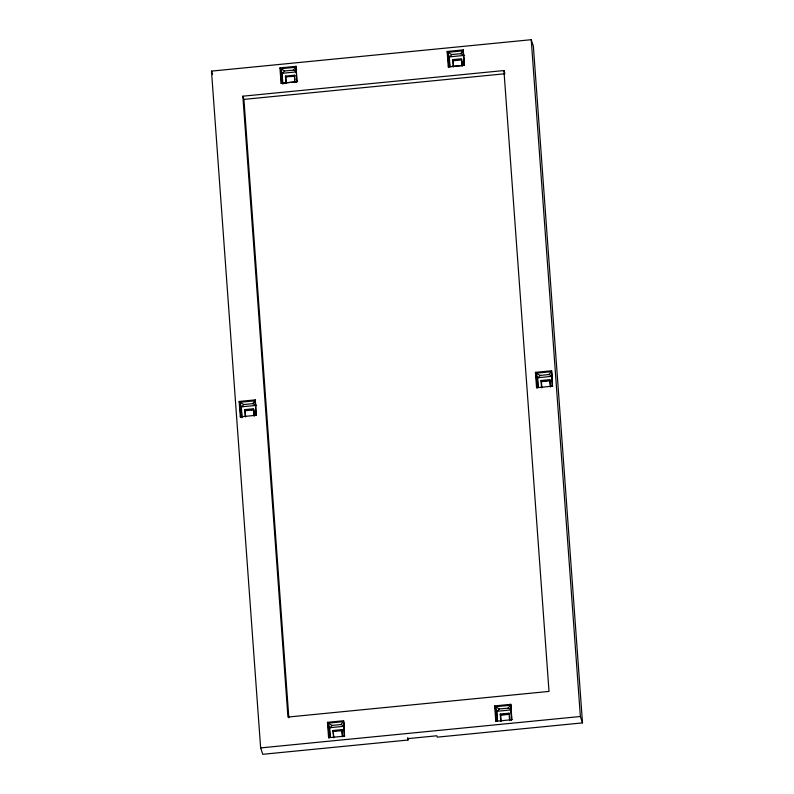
<?xml version="1.0" encoding="UTF-8"?>
<svg xmlns="http://www.w3.org/2000/svg" width="794" height="794" viewBox="0 0 794 794"><rect width="100%" height="100%" fill="white"/><g stroke="black" fill="none" stroke-linecap="round" stroke-linejoin="round"><path stroke-width="1.19" d="M296.083 66.319L296.887 81.782L281.066 83.291L279.954 67.907L296.083 66.319L296.887 81.782L297.125 81.018M255.311 399.868L256.105 415.331L255.311 399.868L239.173 401.456L240.294 416.84L240.85 416.83L241.684 416.016L241.068 407.62L239.173 401.456M464.083 65.356L463.289 49.893L447.151 51.481L448.273 66.865L464.083 65.356L463.289 49.893M343.603 720.744L344.398 736.207L343.603 720.744L327.465 722.332L328.587 737.715L329.143 737.705L329.976 736.882L329.371 728.495L327.465 722.332M551.582 370.768L552.376 386.231L551.582 370.768L535.444 372.356L536.565 387.73L537.131 387.73L537.955 386.906L537.349 378.52L535.444 372.356M510.81 704.318L511.604 719.781L510.81 704.318L494.672 705.906L495.793 721.289L496.349 721.28L497.183 720.456L496.568 712.069L494.672 705.906M279.954 67.907L280.57 68.741L281.632 83.281L282.456 82.457L281.85 74.07L284.58 70.984L293.383 70.12L296.351 71.381M241.068 407.62L243.808 404.533L252.601 403.67L255.579 404.94M256.105 415.331L256.353 414.567M464.073 60.999L463.031 50.816L447.776 52.315L448.828 66.855L449.662 66.031L449.057 57.644L451.786 54.558L460.58 53.694L464.55 55.382L449.295 56.88L447.151 51.481M329.371 728.495L332.1 725.408L340.894 724.545L343.871 725.805M344.398 736.207L344.646 735.442M537.349 378.52L540.079 375.433L548.882 374.57L551.85 375.83M552.376 386.231L552.624 385.467M496.568 712.069L499.297 708.982L508.1 708.119L511.078 709.379M511.604 719.781L511.852 719.017M293.383 70.12L295.825 67.242L296.589 69.525M460.58 53.694L463.031 50.816M252.601 403.67L255.053 400.791L255.737 406.181M548.882 374.57L551.324 371.691L552.019 377.071M340.894 724.545L343.345 721.667L344.1 723.949M508.1 708.119L510.552 705.241L510.959 708.476M211.492 71.113L531.236 39.7L533.36 46.092L582.508 722.887L437.305 737.15L436.849 735.78L407.511 738.668L407.967 740.038L262.764 754.3L260.64 747.908L211.492 71.113L212.554 74.308M296.519 72.631L295.825 67.242L280.57 68.741L282.088 73.306L296.172 71.926M286.068 83.261L285.542 76.065L294.346 75.202L294.981 79.936M453.265 66.835L452.749 59.639L461.542 58.776L462.068 65.962M287.497 76.581L285.215 76.81L294.723 76.343M292.053 76.135L295.477 75.797M452.421 60.384L456.977 59.937M452.749 59.639L453.126 60.781L461.929 59.917M281.066 83.291L297.204 81.703M448.273 66.865L464.401 65.277M503.932 70.547L549.011 691.415L287.944 717.061L242.855 96.193L503.932 70.547L504.647 72.681M242.855 96.193L243.927 99.389L504.994 73.743M255.053 400.791L239.798 402.29L240.85 416.83M551.324 371.691L536.069 373.19L537.131 387.73M243.808 404.533L239.798 402.29L241.316 406.856L256.571 405.357M540.079 375.433L536.069 373.19L537.588 377.755L551.671 376.366M245.286 416.81L244.77 409.615L253.564 408.751L254.09 415.947M541.558 387.7L541.042 380.515L549.845 379.651L550.659 386.777M244.433 410.359L246.716 410.131M251.281 409.684L253.564 409.466M542.997 381.031L546.411 380.693M244.77 409.615L245.148 410.756L253.941 409.893L254.378 415.887M541.042 380.515L541.419 381.656L550.222 380.792M240.294 416.84L256.422 415.252M536.565 387.73L552.703 386.152M510.552 705.241L495.297 706.739L496.349 721.28M344.03 727.056L343.345 721.667L328.091 723.165L329.609 727.731L343.693 726.341M499.297 708.982L495.297 706.739L496.816 711.305L510.889 709.915M333.579 737.676L333.063 730.49L341.857 729.626L342.591 735.562M500.26 714.064L509.063 713.201L509.44 714.342L500.647 715.205L500.26 714.064L500.786 721.25M336.15 730.897L332.736 731.234L342.244 730.768M340.715 730.45L342.998 730.222M502.215 714.58L505.639 714.243M328.587 737.715L344.715 736.127M495.793 721.289L511.922 719.701M260.64 747.908L580.374 716.496L582.508 722.887M451.786 54.558L447.776 52.315L449.057 57.644M284.58 70.984L280.57 68.741L281.85 74.07M332.1 725.408L328.091 723.165L329.143 737.705M285.542 76.065L286.356 83.201M333.063 730.49L333.877 737.626M531.236 39.7L580.374 716.496M549.845 379.651L550.361 386.837M541.419 381.656L541.855 387.641M537.588 377.755L538.292 387.442M511.237 710.63L511.763 717.816M462.009 61.118L462.366 65.912M509.619 716.734L509.877 720.337M509.063 713.201L509.589 720.386M453.126 60.781L453.563 66.775M500.647 715.205L501.083 721.2M449.295 56.88L450 66.577M496.816 711.305L497.52 721.002M407.788 737.606L407.967 740.038M294.346 75.202L294.862 82.387M341.857 729.626L342.383 736.812M282.088 73.306L282.882 84.214M329.609 727.731L330.314 737.428M243.927 99.389L288.827 717.786M245.148 410.756L245.584 416.751M241.316 406.856L242.11 417.763"/></g></svg>
